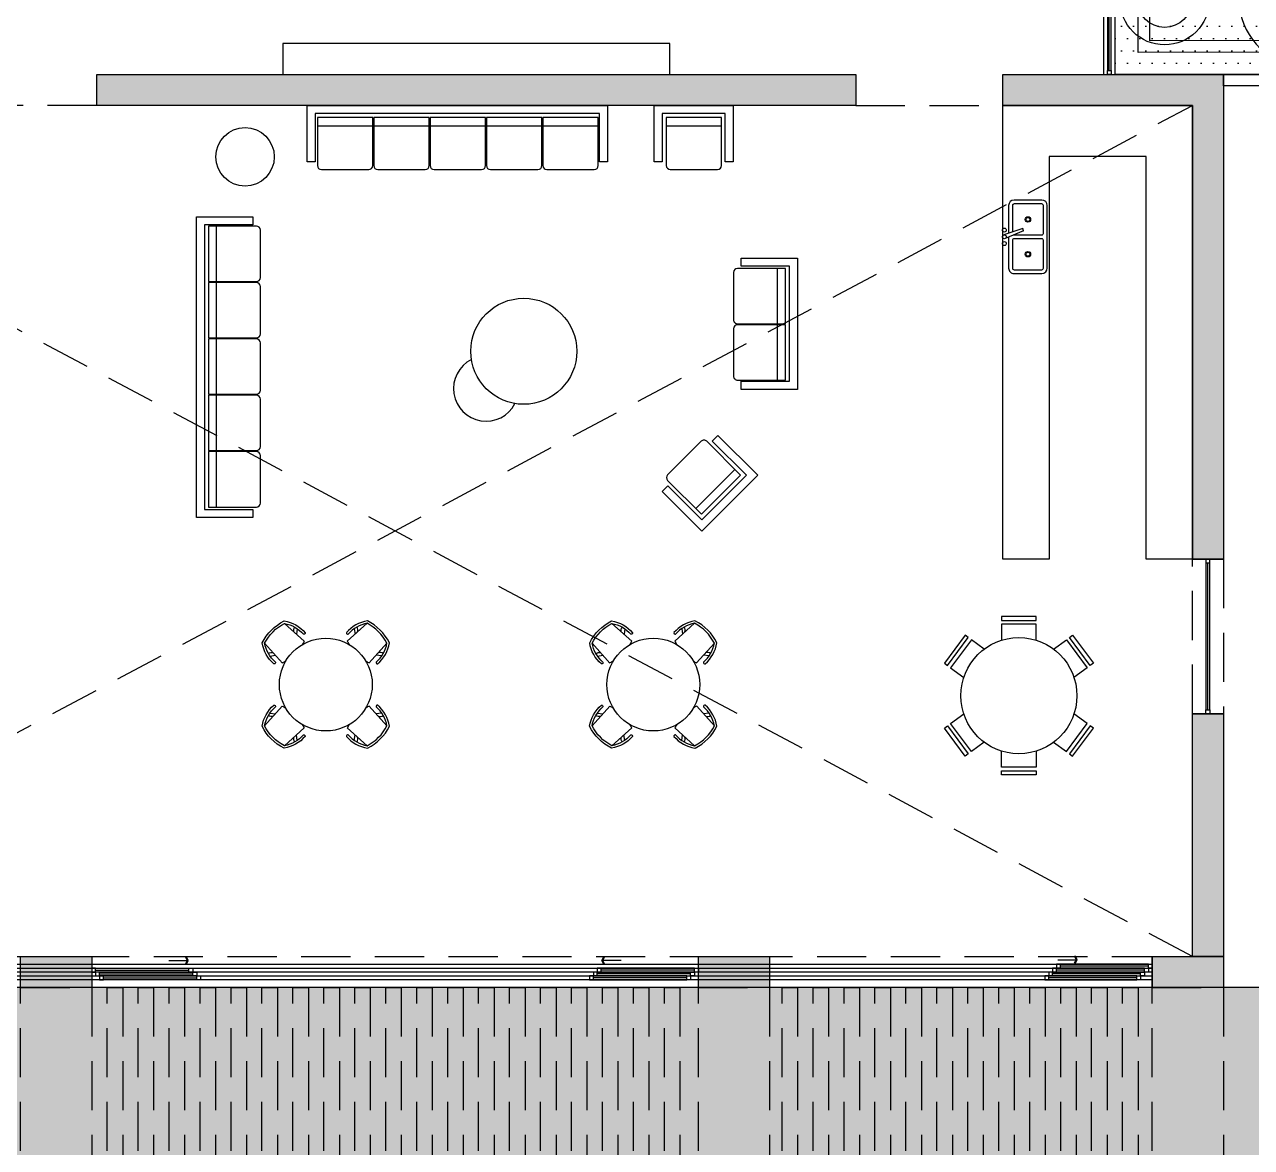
# Model space of a CAD drawing. Header units: metres. Extents: x 1769 to 3632, y 809 to 2652.
# Drawn here: x 2704.42 to 2720.28, y 1854 to 1868.51 of the extents above; entities that cross this region are included whole.
import ezdxf

# ---------------------------------------------------------------- set-up
doc = ezdxf.new("R2010")
doc.units = ezdxf.units.M
doc.header["$LTSCALE"] = 10
doc.linetypes.add('HIDDEN', pattern=[9.525, 6.35, -3.175])
for name, color, linetype in [('A-COLS', 6, 'Continuous'), ('A-COLS-PATT+', 8, 'Continuous'), ('A-FLOR-LEVL', 2, 'Continuous'), ('A-FURN', 1, 'Continuous'), ('A-FURN-FIXD', 8, 'Continuous'), ('A-GLAZ', 150, 'Continuous'), ('A-PATT+', 8, 'Continuous'), ('A-PROJ+', 1, 'HIDDEN'), ('A-WALL', 6, 'Continuous'), ('A-WALL-PATT', 8, 'Continuous'), ('G+E_Aluminio', 252, 'Continuous'), ('G+E_Cristal', 142, 'Continuous'), ('G+E_Muros', 7, 'Continuous'), ('G+E_Simbologia', 24, 'Continuous'), ('L-POND+', 134, 'Continuous')]:
    doc.layers.add(name, color=color, linetype=linetype)

# ---------------------------------------------------------------- blocks, each defined once
blk = doc.blocks.new('SILLON1A')
for p, q in [((0.303, -0.133), (-0.299, -0.133)), ((-0.299, -0.133), (-0.299, -0.653)), ((0.303, -0.653), (0.303, -0.133)), ((-0.299, -0.221), (0.303, -0.221)), ((-0.255, -0.697), (0.259, -0.697))]:
    blk.add_line(p, q)
blk.add_lwpolyline([(-0.43, 0), (0.43, 0), (0.43, -0.612), (0.342, -0.612), (0.342, -0.087), (-0.342, -0.087), (-0.342, -0.612), (-0.43, -0.612)], close=True)
for centre, start, end in [((-0.255, -0.653), 180, 270), ((0.259, -0.653), 270, 0)]:
    blk.add_arc(centre, 0.0437, start, end)
blk = doc.blocks.new('A$C19C27E47')
at = {"layer": 'A-FURN', "ltscale": 0.01}
for p, q in [((0.155, 0.671), (0.155, 0.052)), ((0.871, 0.671), (0.155, 0.671)), ((0.871, 0.052), (0.871, 0.671)), ((1.6, 0.671), (0.884, 0.671)), ((0.884, 0.671), (0.884, 0.052)), ((1.6, 0.052), (1.6, 0.671)), ((2.328, 0.671), (1.612, 0.671)), ((1.612, 0.671), (1.612, 0.052)), ((2.328, 0.052), (2.328, 0.671)), ((3.056, 0.671), (2.34, 0.671)), ((2.34, 0.671), (2.34, 0.052)), ((3.056, 0.052), (3.056, 0.671)), ((3.785, 0.671), (3.069, 0.671)), ((3.069, 0.671), (3.069, 0.052)), ((3.785, 0.052), (3.785, 0.671)), ((0.155, 0.566), (0.871, 0.566)), ((0.884, 0.566), (1.6, 0.566)), ((1.612, 0.566), (2.328, 0.566)), ((2.34, 0.566), (3.056, 0.566)), ((3.069, 0.566), (3.785, 0.566)), ((0.207, 0), (0.819, 0)), ((0.936, 0), (1.548, 0)), ((1.664, 0), (2.276, 0)), ((2.392, 0), (3.004, 0)), ((3.121, 0), (3.733, 0))]:
    blk.add_line(p, q, dxfattribs=at)
blk.add_lwpolyline([(0.021, 0.828), (3.904, 0.828), (3.904, 0.1), (3.8, 0.1), (3.8, 0.724), (0.125, 0.724), (0.125, 0.1), (0.021, 0.1)], close=True, dxfattribs=at)
for centre, start, end in [((0.207, 0.052), 180, 270), ((0.819, 0.052), 270, 0), ((0.936, 0.052), 180, 270), ((1.548, 0.052), 270, 0), ((1.664, 0.052), 180, 270), ((2.276, 0.052), 270, 0), ((2.392, 0.052), 180, 270), ((3.004, 0.052), 270, 0), ((3.121, 0.052), 180, 270), ((3.733, 0.052), 270, 0)]:
    blk.add_arc(centre, 0.052, start, end, dxfattribs=at)
blk = doc.blocks.new('*U399')
at = {"layer": 'A-GLAZ', "ltscale": 0.01}
for p, q in [((0.014529, 0.000025), (0.018126, 0.000025)), ((0.014529, 0), (0.018126, 0)), ((0.018126, -0.000025), (0.014529, -0.000025))]:
    blk.add_line(p, q, dxfattribs=at)
for points in [[(0.014479, -0.000025), (0.014529, -0.000025), (0.014529, 0.000025), (0.014479, 0.000025)], [(0.018176, -0.000025), (0.018126, -0.000025), (0.018126, 0.000025), (0.018176, 0.000025)]]:
    blk.add_lwpolyline(points, close=True, dxfattribs=at)
blk = doc.blocks.new('SILLA')
for p, q in [((478.621, 333.309), (478.64, 333.653)), ((479.021, 333.309), (479.003, 333.653)), ((478.572, 333.487), (478.629, 333.443)), ((479.071, 333.487), (479.014, 333.443))]:
    blk.add_line(p, q)
for centre, radius, start, end in [((478.995, 333.41), 0.46, 144.3343, 183.9715), ((478.995, 333.41), 0.43, 145.6187, 183.9715), ((478.821, 333.087), 0.624, 71.3205, 108.6795), ((478.821, 333.087), 0.594, 72.2576, 107.7424), ((478.648, 333.41), 0.43, 356.0285, 34.3813), ((478.648, 333.41), 0.46, 356.0285, 35.6657), ((478.578, 333.465), 0.0569, 21.4004, 88.2071), ((479.065, 333.465), 0.0569, 91.7929, 158.5996), ((478.551, 333.388), 0.0174, 214.4526, 333.4904), ((478.821, 333.949), 0.67, 252.6383, 256.821), ((478.821, 333.949), 0.67, 283.179, 287.3617), ((479.092, 333.388), 0.0174, 206.5096, 325.5474)]:
    blk.add_arc(centre, radius, start, end)
blk = doc.blocks.new('A$C06047DE8')
at = {"layer": 'A-FURN', "ltscale": 0.01}
blk.add_circle((1.647, 1.466), 0.6, dxfattribs=at)
blk.add_blockref('SILLA', (-477.175, -331.25), dxfattribs=at)
at = {"layer": 'A-FURN', "ltscale": 0.01, "xscale": -1}
for p, rotation in [((334.363, 480.287), 90), ((-477.175, 334.181), 180)]:
    blk.add_blockref('SILLA', p, dxfattribs=dict(at, rotation=rotation))
at = {"layer": 'A-FURN', "ltscale": 0.01, "rotation": 270}
blk.add_blockref('SILLA', (-331.069, 480.287), dxfattribs=at)
blk = doc.blocks.new('A$C720F0933')
at = {"layer": 'A-FURN', "ltscale": 0.01}
for p, q in [((0.134, 0.671), (0.134, 0.052)), ((0.85, 0.671), (0.134, 0.671)), ((0.85, 0.052), (0.85, 0.671)), ((1.578, 0.671), (0.862, 0.671)), ((0.862, 0.671), (0.862, 0.052)), ((1.578, 0.052), (1.578, 0.671)), ((0.134, 0.566), (0.85, 0.566)), ((0.862, 0.566), (1.578, 0.566)), ((0.186, 0), (0.798, 0)), ((0.914, 0), (1.526, 0))]:
    blk.add_line(p, q, dxfattribs=at)
blk.add_lwpolyline([(0, 0.828), (1.697, 0.828), (1.697, 0.1), (1.593, 0.1), (1.593, 0.724), (0.104, 0.724), (0.104, 0.1), (0, 0.1)], close=True, dxfattribs=at)
for centre, start, end in [((0.186, 0.052), 180, 270), ((0.798, 0.052), 270, 0), ((0.914, 0.052), 180, 270), ((1.526, 0.052), 270, 0)]:
    blk.add_arc(centre, 0.052, start, end, dxfattribs=at)
blk = doc.blocks.new('ME-6')
at = {"layer": 'A-FURN', "ltscale": 0.01}
for p, q in [((-0.106, 1.041), (-0.106, 0.991)), ((0.344, 1.041), (-0.106, 1.041)), ((-0.106, 0.991), (0.344, 0.991)), ((0.344, 0.991), (0.344, 1.041)), ((-0.576, 0.8), (-0.843, 0.439)), ((-0.535, 0.771), (-0.576, 0.8)), ((0.344, 0.941), (-0.106, 0.941)), ((-0.106, 0.941), (-0.106, 0.73)), ((0.344, 0.733), (0.344, 0.941)), ((0.773, 0.771), (0.813, 0.8)), ((0.813, 0.8), (1.081, 0.439)), ((-0.803, 0.409), (-0.535, 0.771)), ((-0.495, 0.741), (-0.763, 0.379)), ((-0.328, 0.617), (-0.495, 0.741)), ((0.566, 0.617), (0.733, 0.741)), ((0.733, 0.741), (1.001, 0.379)), ((1.041, 0.409), (0.773, 0.771)), ((-0.843, 0.439), (-0.803, 0.409)), ((-0.763, 0.379), (-0.593, 0.253)), ((1.001, 0.379), (0.831, 0.253)), ((1.081, 0.439), (1.041, 0.409)), ((-0.763, -0.343), (-0.593, -0.218)), ((1.001, -0.343), (0.831, -0.218)), ((-0.843, -0.403), (-0.803, -0.373)), ((-0.576, -0.765), (-0.843, -0.403)), ((-0.803, -0.373), (-0.535, -0.735)), ((-0.495, -0.705), (-0.763, -0.343)), ((0.733, -0.705), (1.001, -0.343)), ((1.041, -0.373), (0.773, -0.735)), ((0.813, -0.765), (1.081, -0.403)), ((1.081, -0.403), (1.041, -0.373)), ((-0.328, -0.581), (-0.495, -0.705)), ((0.566, -0.581), (0.733, -0.705)), ((-0.535, -0.735), (-0.576, -0.765)), ((-0.106, -0.905), (-0.106, -0.694)), ((0.344, -0.698), (0.344, -0.905)), ((0.773, -0.735), (0.813, -0.765)), ((0.344, -0.905), (-0.106, -0.905)), ((-0.106, -1.005), (-0.106, -0.955)), ((-0.106, -0.955), (0.344, -0.955)), ((0.344, -1.005), (-0.106, -1.005)), ((0.344, -0.955), (0.344, -1.005))]:
    blk.add_line(p, q, dxfattribs=at)
blk.add_circle((0.119, 0.018), 0.75, dxfattribs=at)
blk = doc.blocks.new('*U403')
at = {"layer": 'A-GLAZ', "ltscale": 0.01}
for p, q in [((0.01591, 0.000025), (0.01781, 0.000025)), ((0.01591, 0), (0.01781, 0)), ((0.01781, -0.000025), (0.01591, -0.000025))]:
    blk.add_line(p, q, dxfattribs=at)
for points in [[(0.01586, -0.000025), (0.01591, -0.000025), (0.01591, 0.000025), (0.01586, 0.000025)], [(0.01786, -0.000025), (0.01781, -0.000025), (0.01781, 0.000025), (0.01786, 0.000025)]]:
    blk.add_lwpolyline(points, close=True, dxfattribs=at)
blk = doc.blocks.new('Tarja-p07')
at = {"layer": 'A-FURN', "ltscale": 0.01}
for p, q in [((-0.475, 0.56), (-0.475, 0.2)), ((0.405, 0.63), (-0.405, 0.63)), ((0.475, 0.2), (0.475, 0.56)), ((-0.079, 0.322), (-0.106, 0.312)), ((-0.079, 0.322), (0.023, 0.085)), ((-0.106, 0.312), (-0.024, 0.067)), ((-0.405, 0.13), (-0.045, 0.13)), ((0.004, 0.13), (0.405, 0.13))]:
    blk.add_line(p, q, dxfattribs=at)
for points in [[(-0.025, 0.197, 0.035735), (-0.025, 0.2), (-0.025, 0.56, 0.414214), (-0.045, 0.58), (-0.405, 0.58, 0.414214), (-0.425, 0.56)], [(-0.425, 0.56), (-0.425, 0.2, 0.414214), (-0.405, 0.18), (-0.062, 0.18, 0.414214)]]:
    blk.add_lwpolyline(points, format="xyb", dxfattribs=at)
blk.add_lwpolyline([(0.025, 0.56), (0.025, 0.2, 0.414214), (0.045, 0.18), (0.405, 0.18, 0.414214), (0.425, 0.2), (0.425, 0.56, 0.414214), (0.405, 0.58), (0.045, 0.58, 0.414214)], format="xyb", close=True, dxfattribs=at)
for centre, radius in [((-0.225, 0.38), 0.035), ((-0.225, 0.38), 0.025), ((0.225, 0.38), 0.035), ((0.225, 0.38), 0.025), ((-0.087, 0.075), 0.025), ((0, 0.075), 0.025), ((0.087, 0.075), 0.025)]:
    blk.add_circle(centre, radius, dxfattribs=at)
for centre, radius, start, end in [((-0.405, 0.56), 0.07, 90, 180), ((0.405, 0.56), 0.07, 360, 90), ((-0.405, 0.2), 0.07, 180, 270), ((-0.405, 0.2), 0.02, 180, 270), ((-0.405, 0.2), 0.02, 180, 270), ((0.405, 0.2), 0.07, 270, 360)]:
    blk.add_arc(centre, radius, start, end, dxfattribs=at)
blk = doc.blocks.new('Flecha4')
for p, q in [((0, 0), (2.5, 0)), ((2.14, 0.47), (2.26, 0.47)), ((2.14, 0.47), (2.38, 0)), ((2.38, 0), (2.14, -0.47)), ((2.26, 0.47), (2.49, 0)), ((2.49, 0), (2.26, -0.47)), ((2.14, -0.47), (2.26, -0.47))]:
    blk.add_line(p, q)
for points in [[(2.14, 0.47), (2.38, 0), (2.26, 0.47), (2.49, 0)], [(2.14, -0.47), (2.38, 0), (2.26, -0.47), (2.49, 0)]]:
    blk.add_solid(points)
blk = doc.blocks.new('*U388')
at = {"layer": 'A-GLAZ', "ltscale": 0.01}
for p, q in [((0.034994, 0.000025), (0.036201, 0.000025)), ((0.034994, 0), (0.036201, 0)), ((0.036201, -0.000025), (0.034994, -0.000025))]:
    blk.add_line(p, q, dxfattribs=at)
for points in [[(0.034944, -0.000025), (0.034994, -0.000025), (0.034994, 0.000025), (0.034944, 0.000025)], [(0.036251, -0.000025), (0.036201, -0.000025), (0.036201, 0.000025), (0.036251, 0.000025)]]:
    blk.add_lwpolyline(points, close=True, dxfattribs=at)
blk = doc.blocks.new('*U387')
at = {"layer": 'A-GLAZ', "ltscale": 0.01}
for p, q in [((0.034994, 0.000025), (0.036131, 0.000025)), ((0.034994, 0), (0.036131, 0)), ((0.036131, -0.000025), (0.034994, -0.000025))]:
    blk.add_line(p, q, dxfattribs=at)
for points in [[(0.034944, -0.000025), (0.034994, -0.000025), (0.034994, 0.000025), (0.034944, 0.000025)], [(0.036181, -0.000025), (0.036131, -0.000025), (0.036131, 0.000025), (0.036181, 0.000025)]]:
    blk.add_lwpolyline(points, close=True, dxfattribs=at)
blk = doc.blocks.new('f1')
at = {"layer": 'G+E_Aluminio'}
for p, q in [((-9.76, -0.05), (9.81, -0.05)), ((-9.76, -0.1), (9.81, -0.1)), ((-9.76, -0.15), (9.81, -0.15))]:
    blk.add_line(p, q, dxfattribs=at)
blk.add_lwpolyline([(-9.76, 0), (9.81, 0), (9.81, -0.2), (-9.76, -0.2)], close=True, dxfattribs=at)
at = {"layer": 'G+E_Cristal', "lineweight": 5, "yscale": 1000.000000000007, "zscale": 1000.000000000007}
for name, p, xscale, rotation in [('*U387', (44.754, -0.025), -1000.000000000007, 0.0006849281418830343), ('*U388', (-38.839, -0.075), 1000.000000000007, 359.9993150718581), ('*U388', (-38.789, -0.125), 1000.000000000007, 359.9993150718581), ('*U388', (-38.739, -0.175), 1000.000000000007, 359.9993150718581), ('*U388', (38.789, -0.175), -1000.000000000007, 0.0006849281418830343), ('*U388', (38.839, -0.125), -1000.000000000007, 0.0006849281418830343), ('*U388', (38.889, -0.075), -1000.000000000007, 0.0006849281418830343), ('*U387', (44.604, -0.175), -1000.000000000007, 0.0006849281418830343), ('*U387', (44.654, -0.125), -1000.000000000007, 0.0006849281418830343), ('*U387', (44.704, -0.075), -1000.000000000007, 0.0006849281418830343)]:
    blk.add_blockref(name, p, dxfattribs=dict(at, xscale=xscale, rotation=rotation))
at = {"layer": 'G+E_Simbologia', "yscale": 0.0998922101749485, "zscale": 0.0005327584542663923, "rotation": 180}
for p, xscale in [((-2.897, 0.048), -0.0998922101749485), ((2.947, 0.048), 0.0998922101749485), ((8.592, 0.059), -0.0998922101749485)]:
    blk.add_blockref('Flecha4', p, dxfattribs=dict(at, xscale=xscale))
blk = doc.blocks.new('A$Cce981d58')
at = {"layer": 'A-COLS-PATT+', "ltscale": 0.01}
h = blk.add_hatch(color=256, dxfattribs=at)
h.dxf.hatch_style = 1
h.paths.add_polyline_path([(0, 0.4), (0.92, 0.4), (0.92, 0), (0, 0)])
at = {"layer": 'A-COLS', "ltscale": 0.01}
blk.add_lwpolyline([(0, 0.4), (0.92, 0.4), (0.92, 0), (0, 0)], close=True, dxfattribs=at)
blk = doc.blocks.new('A$C178ca500')
at = {"layer": 'A-PROJ+', "ltscale": 0.01}
blk.add_lwpolyline([(0, 6.875), (0.2, 6.875), (0.2, 0), (0, 0)], close=True, dxfattribs=at)
blk = doc.blocks.new('A$Cc2978ab6')
at = {"layer": 'A-PROJ+', "ltscale": 0.01}
for points in [[(0.92, 7.275), (0.92, 7.675), (20.489, 7.675), (20.489, 7.275)], [(5.865, 7.275), (6.785, 7.275), (6.785, 0.4), (5.865, 0.4)], [(14.625, 7.275), (15.545, 7.275), (15.545, 0.4), (14.625, 0.4)], [(20.489, 7.275), (21.409, 7.275), (21.409, 0.4), (20.489, 0.4)]]:
    blk.add_lwpolyline(points, close=True, dxfattribs=at)
for p in [(6.985, 0.4), (7.385, 0.4), (7.785, 0.4), (8.185, 0.4), (8.585, 0.4), (8.985, 0.4), (9.385, 0.4), (9.785, 0.4), (10.185, 0.4), (10.585, 0.4), (10.985, 0.4), (11.385, 0.4), (11.785, 0.4), (12.185, 0.4), (12.585, 0.4), (12.985, 0.4), (13.385, 0.4), (13.785, 0.4), (14.185, 0.4), (15.707, 0.4), (16.107, 0.4), (16.507, 0.4), (16.907, 0.4), (17.307, 0.4), (17.707, 0.4), (18.107, 0.4), (18.507, 0.4), (18.907, 0.4), (19.307, 0.4), (19.707, 0.4), (20.107, 0.4)]:
    blk.add_blockref('A$C178ca500', p, dxfattribs=at)
at = {"layer": 'G+E_Muros'}
for p in [(5.865, 7.275), (14.625, 7.275), (20.489, 7.275)]:
    blk.add_blockref('A$Cce981d58', p, dxfattribs=at)
blk = doc.blocks.new('A$Cd883a3ea')
at = {"layer": 'L-POND+', "ltscale": 0.01}
h = blk.add_hatch(dxfattribs=at)
h.set_pattern_fill('DOTS', color=256, scale=0.1)
h.paths.add_polyline_path([(0, 3.845), (5.875, 3.845), (7.879, 0.373), (7.49, 0.148), (0, 0.148)])
h.paths.add_polyline_path([(2.767, 2.918), (4.967, 2.918), (4.967, 1.218), (2.767, 1.218)], flags=16)
at = {"layer": 'A-WALL', "ltscale": 0.01}
for points in [[(0.3, 3.529), (5.702, 3.545), (7.49, 0.448), (0.3, 0.432)], [(0.45, 3.379), (5.615, 3.395), (7.23, 0.598), (0.45, 0.582)], [(2.767, 2.918), (4.967, 2.918), (4.967, 1.218), (2.767, 1.218)], [(2.867, 2.818), (4.867, 2.818), (4.867, 1.318), (2.867, 1.318)], [(1.4, 0.148), (7.49, 0.148), (7.575, 0), (1.4, 0)]]:
    blk.add_lwpolyline(points, close=True, dxfattribs=at)
at = {"layer": 'L-POND+', "ltscale": 0.01}
blk.add_lwpolyline([(0, 3.845), (5.875, 3.845), (7.88, 0.373), (7.49, 0.148), (0, 0.148)], close=True, dxfattribs=at)
for centre, radius in [((0.829, 2.973), 0.738), ((0.829, 2.973), 0.425), ((2.613, 3.062), 0.148), ((0.829, 2.973), 0.148), ((5.627, 2.482), 0.576), ((5.627, 2.482), 0.351), ((5.627, 2.482), 0.148), ((0.64, 1.106), 0.576), ((0.64, 1.106), 0.351), ((6.832, 1.339), 0.148), ((2.576, 1.18), 0.148), ((0.64, 1.106), 0.148)]:
    blk.add_circle(centre, radius, dxfattribs=at)
for centre, radius, start, end in [((4.447, 3.86), 0.738, 181.2082, 358.793), ((4.447, 3.86), 0.425, 182.0964, 357.9047), ((4.447, 3.86), 0.148, 186.0282, 353.9729), ((2.613, 3.062), 0.576, 345.5429, 285.465), ((2.613, 3.062), 0.351, 335.7985, 295.967), ((6.832, 1.339), 0.989, 94.593, 325.4055), ((2.576, 1.18), 0.989, 78.8863, 2.1958), ((6.832, 1.339), 0.528, 66.5387, 353.4598), ((2.576, 1.18), 0.528, 68.8401, 4.1146), ((4.709, 0.205), 0.738, 355.5732, 184.4268), ((4.709, 0.205), 0.425, 352.3026, 187.6974), ((4.709, 0.205), 0.148, 337.3821, 202.6179)]:
    blk.add_arc(centre, radius, start, end, dxfattribs=at)
blk = doc.blocks.new('A$Ca70b421f')
at = {"layer": 'A-PATT+', "ltscale": 0.01, "true_color": 0x939598}
h = blk.add_hatch(dxfattribs=at)
h.set_pattern_fill('DOLMIT', color=252, scale=0.018)
edge = h.paths.add_edge_path()
edge.add_line((25.336, 3.261), (25.336, 0.2))
edge.add_line((25.336, 0.2), (21.714, 0.201))
edge.add_arc((21.085, 39.148), 38.953, 269.1827, 270.9248, ccw=False)
edge.add_arc((20.492, -1.918), 2.118, 88.9999, 105.352)
edge.add_arc((20.284, -1.103), 1.277, 106.0408, 133.345)
edge.add_line((19.408, -0.174), (20.181, -0.894))
edge.add_arc((22.738, -4.49), 4.413, 113.9193, 125.4178, ccw=False)
edge.add_arc((23.173, -5.742), 5.735, 93.3642, 112.8262, ccw=False)
edge.add_line((22.837, -0.017), (25.336, 0))
edge.add_line((25.336, 0), (40.875, 0))
edge.add_line((40.875, 0), (40.875, 8.862))
edge.add_line((40.875, 8.862), (64.844, 22.7))
edge.add_line((64.844, 22.7), (63.676, 24.724))
edge.add_line((63.676, 24.724), (62.117, 23.824))
edge.add_line((62.117, 23.824), (61.542, 24.82))
edge.add_line((61.542, 24.82), (63.101, 25.72))
edge.add_line((63.101, 25.72), (57.787, 34.924))
edge.add_line((57.787, 34.924), (54.607, 33.088))
edge.add_line((54.607, 33.088), (54.606, 20.815))
edge.add_line((54.606, 20.815), (49.844, 18.066))
edge.add_line((49.844, 18.066), (50.419, 17.07))
edge.add_line((50.419, 17.07), (50.029, 16.845))
edge.add_line((50.029, 16.845), (49.454, 17.841))
edge.add_line((49.454, 17.841), (45.184, 15.375))
edge.add_line((45.184, 15.375), (16.566, 15.375))
edge.add_line((16.566, 15.375), (16.566, 15.5))
edge.add_line((16.566, 15.5), (7.179, 15.5))
edge.add_line((7.179, 15.5), (7.179, 19.454))
edge.add_line((7.179, 19.454), (0, 19.454))
edge.add_line((0, 19.454), (0.001, 13.375))
edge.add_line((0.001, 13.375), (15.066, 13.375))
edge.add_line((15.066, 13.375), (15.066, 2.417))
edge.add_arc((18.886, 2.473), 3.82, 180.8316, 254.2952)
edge.add_arc((18.514, 0.571), 1.895, 223.0293, 249.5502, ccw=False)
edge.add_arc((18.283, 1.041), 2.108, 148.2186, 236.7821, ccw=False)
edge.add_arc((18.64, 0.629), 2.633, 91.5547, 144.6769, ccw=False)
edge.add_line((18.568, 3.261), (25.336, 3.261))
h.paths.add_polyline_path([(28.836, 4.4), (37.975, 4.4), (37.975, 3.7), (29.536, 3.7), (29.536, 2.665), (28.836, 2.665)], flags=16)
h.paths.add_polyline_path([(23.836, 4.6), (17.986, 4.6), (17.986, 12.575), (20.486, 12.575), (20.486, 7.6), (37.975, 7.6), (37.975, 4.6)], flags=16)
edge = h.paths.add_edge_path(flags=16)
edge.add_arc((21.085, 39.148), 39.153, 269.1822, 270.8601, ccw=False)
edge.add_arc((20.492, -1.918), 1.918, 88.9906, 105.3155)
edge.add_arc((20.284, -1.103), 1.077, 106.1036, 121.8452)
edge.add_line((19.716, -0.188), (20.2, -0.638))
edge.add_arc((22.738, -4.49), 4.613, 113.8955, 123.3845, ccw=False)
edge.add_arc((23.173, -5.742), 5.935, 104.6475, 112.8445, ccw=False)
at = {"layer": 'A-FLOR-LEVL', "ltscale": 0.01}
blk.add_lwpolyline([(45.184, 15.375), (16.566, 15.375), (16.566, 15.5), (7.179, 15.5), (7.179, 19.454), (0, 19.454), (0.001, 13.375), (15.066, 13.375), (15.066, 2.417, 0.331995), (17.852, -1.205, -0.116239), (17.129, -0.722, -0.406889), (16.492, 2.151, -0.236031), (18.568, 3.261), (25.336, 3.261), (25.336, 0.2), (21.714, 0.201, -0.007602), (20.529, 0.2, 0.071471), (19.932, 0.124, 0.119704), (19.408, -0.174), (20.181, -0.894, -0.050214), (20.949, -0.456, -0.085124), (22.837, -0.017), (25.336, 0), (40.875, 0)], format="xyb", dxfattribs=at)

msp = doc.modelspace()

# ---------------------------------------------------------------- block references
at = {"layer": 'A-FLOR-LEVL'}
msp.add_blockref('A$Ca70b421f', (2681.937, 1840.691), dxfattribs=at)

# ---------------------------------------------------------------- next in the draw order: hatches: boundary and pattern name
at = {"layer": 'A-WALL-PATT', "ltscale": 0.01}
h = msp.add_hatch(color=256, dxfattribs=at)
h.dxf.hatch_style = 1
h.paths.add_polyline_path([(2705.353, 1867.466), (2705.353, 1867.866), (2715.163, 1867.866), (2715.163, 1867.466)])
h = msp.add_hatch(color=256, dxfattribs=at)
h.dxf.hatch_style = 1
h.paths.add_polyline_path([(2719.513, 1867.466), (2717.063, 1867.466), (2717.063, 1867.866), (2719.913, 1867.866), (2719.913, 1867.416), (2719.913, 1861.603), (2719.513, 1861.603)])
h.paths.add_polyline_path([(2719.513, 1859.603), (2719.913, 1859.603), (2719.913, 1856.466), (2719.513, 1856.466)])

# ---------------------------------------------------------------- next in the draw order: linework, layer by layer
at = {"layer": 'A-FURN', "ltscale": 0.01}
for centre, radius in [((2707.269, 1866.801), 0.378), ((2710.871, 1864.288), 0.685)]:
    msp.add_circle(centre, radius, dxfattribs=at)
msp.add_arc((2710.384, 1863.805), 0.421, 116.8487, 332.6514, dxfattribs=at)
at = {"layer": 'A-FURN-FIXD'}
for points in [[(2707.758, 1867.866), (2712.758, 1867.866), (2712.758, 1868.266), (2707.758, 1868.266)], [(2719.513, 1867.466), (2719.513, 1861.603), (2718.913, 1861.603), (2718.913, 1866.806), (2717.663, 1866.806), (2717.663, 1861.603), (2717.063, 1861.603), (2717.063, 1867.466)]]:
    msp.add_lwpolyline(points, close=True, dxfattribs=at)
at = {"layer": 'A-PROJ+', "ltscale": 0.01}
for p, q in [((2698.903, 1856.466), (2719.513, 1867.466)), ((2719.513, 1856.466), (2698.903, 1867.466)), ((2705.353, 1867.466), (2698.903, 1867.466)), ((2715.163, 1867.466), (2717.063, 1867.466))]:
    msp.add_line(p, q, dxfattribs=at)
msp.add_lwpolyline([(2719.513, 1861.603), (2719.913, 1861.603), (2719.913, 1859.603), (2719.513, 1859.603)], close=True, dxfattribs=at)
at = {"layer": 'A-WALL', "ltscale": 0.01}
msp.add_line((2718.363, 1871.563), (2718.363, 1867.866), dxfattribs=at)
for points in [[(2705.353, 1867.466), (2705.353, 1867.866), (2715.163, 1867.866), (2715.163, 1867.466)], [(2719.513, 1867.466), (2717.063, 1867.466), (2717.063, 1867.866), (2719.913, 1867.866), (2719.913, 1867.416), (2719.913, 1867.416), (2719.913, 1861.603), (2719.513, 1861.603)], [(2719.513, 1859.603), (2719.913, 1859.603), (2719.913, 1856.466), (2719.513, 1856.466)]]:
    msp.add_lwpolyline(points, close=True, dxfattribs=at)

# ---------------------------------------------------------------- next in the draw order: block references
at = {"layer": 'A-FURN', "ltscale": 0.01}
for name, p in [('A$C19C27E47', (2708.049, 1866.637)), ('ME-6', (2717.151, 1859.819))]:
    msp.add_blockref(name, p, dxfattribs=at)
at = {"layer": 'A-FURN', "ltscale": 0.01, "xscale": 1.189130287597436, "yscale": 1.189130287597436, "zscale": 1.189130287597436}
msp.add_blockref('SILLON1A', (2713.068, 1867.466), dxfattribs=at)
at = {"layer": 'A-FURN', "ltscale": 0.01}
for name, p, rotation in [('Tarja-p07', (2717.007, 1865.767), 270), ('A$C19C27E47', (2707.468, 1862.12), 90), ('A$C720F0933', (2713.582, 1865.493), 270), ('A$C06047DE8', (2706.112, 1860.109), 314.999999999994), ('A$C06047DE8', (2710.344, 1860.109), 314.999999999994)]:
    msp.add_blockref(name, p, dxfattribs=dict(at, rotation=rotation))
at = {"layer": 'A-FURN', "ltscale": 0.01, "xscale": 1.189130287597436, "yscale": 1.189130287597436, "zscale": 1.189130287597436, "rotation": 225}
msp.add_blockref('SILLON1A', (2713.534, 1862.324), dxfattribs=at)
at = {"layer": 'A-GLAZ', "ltscale": 0.01, "xscale": -1000.000000000007, "yscale": 1000.000000000007, "zscale": 1000.000000000007, "rotation": 270.0006849281419}
for name, p in [('*U399', (2718.438, 1853.387)), ('*U403', (2719.713, 1843.743))]:
    msp.add_blockref(name, p, dxfattribs=at)
at = {"layer": 'A-GLAZ', "ltscale": 0.01}
msp.add_blockref('f1', (2709.183, 1856.366), dxfattribs=at)
at = {"layer": 'A-PROJ+', "ltscale": 0.01}
msp.add_blockref('A$Cc2978ab6', (2698.503, 1848.791), dxfattribs=at)
at = {"layer": 'L-POND+'}
msp.add_blockref('A$Cd883a3ea', (2718.513, 1867.718), dxfattribs=at)

doc.saveas('drawing.dxf')
